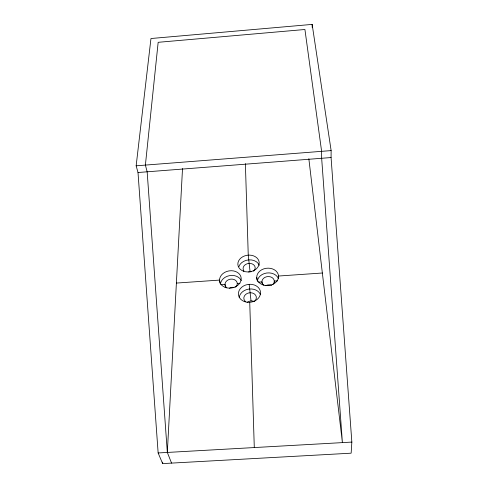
<?xml version="1.0" encoding="UTF-8"?>
<svg xmlns="http://www.w3.org/2000/svg" width="488" height="488" viewBox="0 0 488 488"><rect width="100%" height="100%" fill="white"/><g stroke="black" fill="none" stroke-linecap="round" stroke-linejoin="round"><path stroke-width="0.73" d="M331.071 157.551L331.126 150.597L312.155 24.4L150.963 38.521L136.152 165.81L138.006 172.514L158.142 452.955L162.62 463.6L351.147 453.181L351.848 442.085L331.071 157.551L138.006 172.514M171.562 463.106L167.329 452.437L182.518 168.506M162.62 463.6L162.705 462.081M136.152 165.81L331.126 150.597M176.388 283.07L219.533 280.094L220.149 283.424M322.355 273.012L278.538 276.031A10.931 8.692 -5.5 0 0 261.702 269.779A10.931 8.692 -5.5 0 0 262.696 284.803A10.931 8.692 -5.5 0 0 278.538 276.031L278.648 277.373M221.058 284.705L224.999 284.437L225.401 286.669M237.29 283.595L239.925 283.412M258.628 282.131L261.934 281.905L262.099 283.406M277.599 280.832L274.286 281.058L274.421 282.564M158.142 452.955L351.848 442.085M249.167 284.315L251.027 300.944M250.069 271.737L248.252 255.139L245.379 163.626M256.743 277.532L257.06 280.21M308.843 158.722L342.405 442.616L321.659 158.277L321.616 151.335L304.921 29.5L158.161 42.31L145.393 165.09L147.156 171.806L167.329 452.437M249.734 302.298L254.291 447.563M312.155 24.4L312.21 27.444M229.445 288.188A6.088 4.898 -9.9 0 1 234.014 287.389M248.538 272.005A5.99 4.752 -7.5 0 1 251.1 271.737M247.117 302.389A6.198 5.087 -7.8 0 1 254.126 301.413M265.685 285.712A6.106 4.929 -5.4 0 1 271.743 285.297M226.816 287.822A6.179 4.923 -9.8 0 1 226.774 280.838A6.179 4.923 -9.8 0 1 235.448 280.246A6.179 4.923 -9.8 0 1 235.539 287.231M243.951 270.925A6.076 4.776 -7.5 0 1 245.549 264.508A6.076 4.776 -7.5 0 1 253.675 264.789A6.076 4.776 -7.5 0 1 253.54 271.255M245.745 301.785A6.289 5.118 -7.8 0 1 245.543 294.551A6.289 5.118 -7.8 0 1 254.4 293.959A6.289 5.118 -7.8 0 1 254.651 301.188M263.91 285.291A6.192 4.953 -5.4 0 1 263.563 278.306A6.192 4.953 -5.4 0 1 272.286 277.709A6.192 4.953 -5.4 0 1 272.682 284.693M238.864 266.716A10.638 8.357 -7.5 0 1 248.874 259.878A10.638 8.357 -7.5 0 1 259.281 265.289M220.424 284.187A10.809 8.619 -9.8 0 1 229.659 275.61A10.809 8.619 -9.8 0 1 241.267 280.545M239.187 297.418A11.011 8.955 -7.8 0 1 248.734 289.091A11.011 8.955 -7.8 0 1 260.354 294.282M257.316 281.466A10.84 8.668 -5.4 0 1 266.716 273.005A10.84 8.668 -5.4 0 1 278.41 278.532M225.12 287.365A10.901 8.644 -9.8 0 0 241.212 278.605A10.901 8.644 -9.8 0 0 224.785 272.341A10.901 8.644 -9.8 0 0 225.12 287.365M244.274 301.511A11.102 8.979 -7.8 0 0 260.519 292.464A11.102 8.979 -7.8 0 0 243.585 285.95A11.102 8.979 -7.8 0 0 244.274 301.511M243.506 271.2A10.724 8.375 -7.5 0 0 259.201 262.696A10.724 8.375 -7.5 0 0 242.865 256.688A10.724 8.375 -7.5 0 0 243.506 271.2"/></g></svg>
